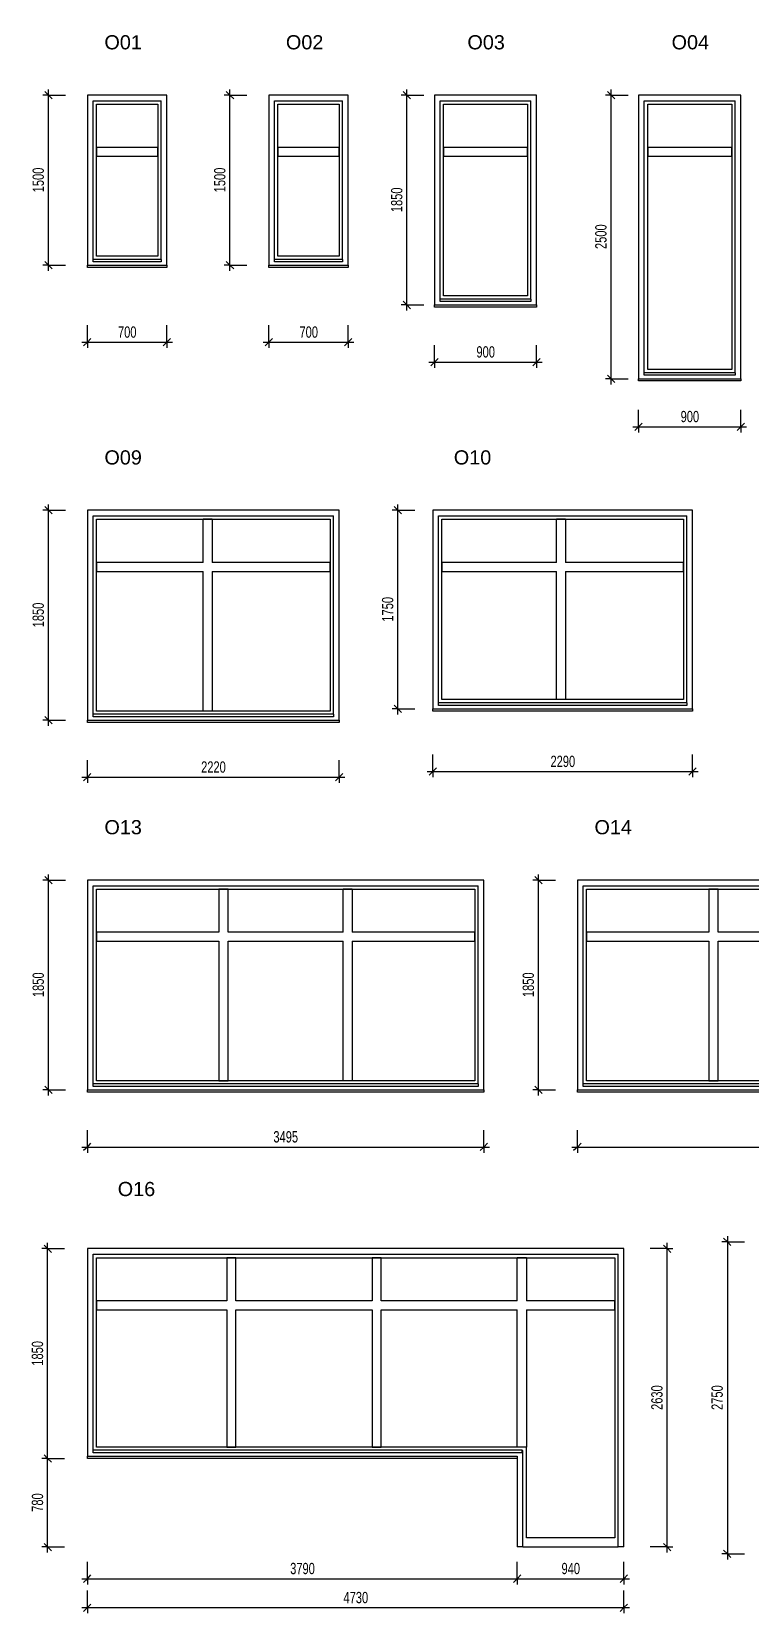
# Model space of a CAD drawing. Header units: millimetres. Extents: x -816 to 13859, y -8261 to 5684.
# Drawn here: x -816 to 5502, y -8261 to 5684 of the extents above; entities that cross this region are included whole.
import ezdxf

# ---------------------------------------------------------------- set-up
doc = ezdxf.new("R2010")
doc.units = ezdxf.units.MM
for name, color, linetype, lineweight in [('A-ANNO-DIMS', 211, 'Continuous', 9), ('A-ANNO-DIMS-50', 211, 'Continuous', 9), ('A-GENM', 13, 'Continuous', 13), ('A-GLAZ', 151, 'Continuous', 13), ('G-ANNO-TEXT', 231, 'Continuous', 9), ('Q-SPCQ', 91, 'Continuous', 13)]:
    doc.layers.add(name, color=color, linetype=linetype, lineweight=lineweight)
doc.styles.add('Arial', font='arial.ttf', dxfattribs={"width": 0.7, "height": 100})
doc.styles.add('Arial_1', font='arial.ttf', dxfattribs={"height": 125})
doc.dimstyles.new('Vnitřní_-_průhledné', dxfattribs={"dimscale": 304.8, "dimtxt": 102.02594, "dimasz": 0.213255, "dimexe": 0.164042, "dimexo": 0.0625, "dimgap": 0.032808, "dimtad": 1, "dimdec": 0, "dimrnd": 5, "dimzin": 0, "dimdsep": 46, "dimtxsty": 'Arial', "dimblk1": 'OBLIQUE', "dimblk2": 'OBLIQUE', "dimsah": 1, "dimcen": 0.09, "dimdle": 0.164042, "dimazin": 0, "dimtfac": 1, "dimtdec": 4, "dimtix": 1, "dimtmove": 0, "dimatfit": 3, "dimfxl": 0.492126, "dimfxlon": 1, "dimtvp": 1, "dimtolj": 1, "dimtzin": 0, "dimarcsym": 2})

# ---------------------------------------------------------------- blocks, each defined once
blk = doc.blocks.new('Family - ___-1861283-Legenda oken')
at = {"layer": 'A-GENM'}
for p, q in [((-325, 3604), (-325, 3624)), ((375, 3604), (-325, 3604)), ((375, 3624), (375, 3604))]:
    blk.add_line(p, q, dxfattribs=at)
at = {"layer": 'A-GLAZ'}
for p, q in [((375, 5124), (-325, 5124)), ((-325, 5124), (-325, 3624)), ((-275, 3676), (-275, 5074)), ((-275, 5074), (325, 5074)), ((-245, 3704), (-245, 5044)), ((-245, 5044), (295, 5044)), ((295, 5044), (295, 3704)), ((325, 3676), (325, 5074)), ((375, 3624), (375, 5124)), ((-245, 4664), (295, 4664)), ((-245, 4664), (-245, 4584)), ((295, 4584), (295, 4664)), ((295, 4584), (-245, 4584)), ((295, 3704), (-245, 3704)), ((-325, 3624), (375, 3624))]:
    blk.add_line(p, q, dxfattribs=at)
at = {"layer": 'Q-SPCQ'}
for p, q in [((-275, 3654), (-275, 3676)), ((325, 3676), (-275, 3676)), ((325, 3654), (-275, 3654)), ((325, 3676), (325, 3654))]:
    blk.add_line(p, q, dxfattribs=at)
blk = doc.blocks.new('Family - ___-1861342-Legenda oken')
at = {"layer": 'A-GENM'}
for p, q in [((1275, 3604), (1275, 3624)), ((1975, 3604), (1275, 3604)), ((1975, 3624), (1975, 3604))]:
    blk.add_line(p, q, dxfattribs=at)
at = {"layer": 'A-GLAZ'}
for p, q in [((1975, 5124), (1275, 5124)), ((1275, 5124), (1275, 3624)), ((1325, 3676), (1325, 5074)), ((1325, 5074), (1925, 5074)), ((1355, 3704), (1355, 5044)), ((1355, 5044), (1895, 5044)), ((1895, 5044), (1895, 3704)), ((1925, 3676), (1925, 5074)), ((1975, 3624), (1975, 5124)), ((1355, 4664), (1895, 4664)), ((1355, 4664), (1355, 4584)), ((1895, 4584), (1895, 4664)), ((1895, 4584), (1355, 4584)), ((1895, 3704), (1355, 3704)), ((1275, 3624), (1975, 3624))]:
    blk.add_line(p, q, dxfattribs=at)
at = {"layer": 'Q-SPCQ'}
for p, q in [((1325, 3654), (1325, 3676)), ((1925, 3676), (1325, 3676)), ((1925, 3654), (1325, 3654)), ((1925, 3676), (1925, 3654))]:
    blk.add_line(p, q, dxfattribs=at)
blk = doc.blocks.new('Family - ___-1861362-Legenda oken')
at = {"layer": 'A-GENM'}
for p, q in [((2735, 3254), (2735, 3274)), ((3635, 3254), (2735, 3254)), ((3635, 3274), (3635, 3254))]:
    blk.add_line(p, q, dxfattribs=at)
at = {"layer": 'A-GLAZ'}
for p, q in [((3635, 5124), (2735, 5124)), ((2735, 5124), (2735, 3274)), ((2785, 3326), (2785, 5074)), ((2785, 5074), (3585, 5074)), ((2815, 3354), (2815, 5044)), ((2815, 5044), (3555, 5044)), ((3555, 5044), (3555, 3354)), ((3585, 3326), (3585, 5074)), ((3635, 3274), (3635, 5124)), ((2815, 4664), (3555, 4664)), ((2815, 4664), (2815, 4584)), ((3555, 4584), (3555, 4664)), ((3555, 4584), (2815, 4584)), ((3555, 3354), (2815, 3354)), ((2735, 3274), (3635, 3274))]:
    blk.add_line(p, q, dxfattribs=at)
at = {"layer": 'Q-SPCQ'}
for p, q in [((2785, 3304), (2785, 3326)), ((3585, 3326), (2785, 3326)), ((3585, 3304), (2785, 3304)), ((3585, 3326), (3585, 3304))]:
    blk.add_line(p, q, dxfattribs=at)
blk = doc.blocks.new('Family - ___-1861429-Legenda oken')
at = {"layer": 'A-GENM'}
for p, q in [((4535, 2604), (4535, 2624)), ((5435, 2604), (4535, 2604)), ((5435, 2624), (5435, 2604))]:
    blk.add_line(p, q, dxfattribs=at)
at = {"layer": 'A-GLAZ'}
for p, q in [((5435, 5124), (4535, 5124)), ((4535, 5124), (4535, 2624)), ((4585, 2676), (4585, 5074)), ((4585, 5074), (5385, 5074)), ((4615, 2704), (4615, 5044)), ((4615, 5044), (5355, 5044)), ((5355, 5044), (5355, 2704)), ((5385, 2676), (5385, 5074)), ((5435, 2624), (5435, 5124)), ((4615, 4664), (5355, 4664)), ((4615, 4664), (4615, 4584)), ((5355, 4584), (5355, 4664)), ((5355, 4584), (4615, 4584)), ((5355, 2704), (4615, 2704)), ((4535, 2624), (5435, 2624))]:
    blk.add_line(p, q, dxfattribs=at)
at = {"layer": 'Q-SPCQ'}
for p, q in [((4585, 2654), (4585, 2676)), ((5385, 2676), (4585, 2676)), ((5385, 2654), (4585, 2654)), ((5385, 2676), (5385, 2654))]:
    blk.add_line(p, q, dxfattribs=at)
blk = doc.blocks.new('Family - ___-1861814-Legenda oken')
at = {"layer": 'A-GENM'}
for p, q in [((-325, -406), (-325, -386)), ((1895, -406), (-325, -406)), ((1895, -386), (1895, -406))]:
    blk.add_line(p, q, dxfattribs=at)
at = {"layer": 'A-GLAZ'}
for p, q in [((1895, 1464), (-325, 1464)), ((-325, 1464), (-325, -386)), ((-275, -334), (-275, 1414)), ((-275, 1414), (1845, 1414)), ((1845, -334), (1845, 1414)), ((1895, -386), (1895, 1464)), ((-245, -306), (-245, 1384)), ((-245, 1384), (1815, 1384)), ((695, 1004), (695, 1384)), ((775, 1384), (695, 1384)), ((775, 1384), (775, 1004)), ((1815, 1384), (1815, -306)), ((695, 1004), (-245, 1004)), ((-245, 1004), (-245, 924)), ((1815, 1004), (775, 1004)), ((1815, 924), (1815, 1004)), ((-245, 924), (695, 924)), ((695, -306), (695, 924)), ((775, 924), (775, -306)), ((775, 924), (1815, 924)), ((-325, -386), (1895, -386)), ((1815, -306), (-245, -306)), ((775, -306), (695, -306))]:
    blk.add_line(p, q, dxfattribs=at)
at = {"layer": 'Q-SPCQ'}
for p, q in [((-275, -356), (-275, -334)), ((1845, -334), (-275, -334)), ((1845, -356), (-275, -356)), ((1845, -334), (1845, -356))]:
    blk.add_line(p, q, dxfattribs=at)
blk = doc.blocks.new('Family - ___-1862198-Legenda oken')
at = {"layer": 'A-GENM'}
for p, q in [((2720, -306), (2720, -286)), ((5010, -306), (2720, -306)), ((5010, -286), (5010, -306))]:
    blk.add_line(p, q, dxfattribs=at)
at = {"layer": 'A-GLAZ'}
for p, q in [((5010, 1464), (2720, 1464)), ((2720, 1464), (2720, -286)), ((2770, -234), (2770, 1414)), ((2770, 1414), (4960, 1414)), ((4960, -234), (4960, 1414)), ((5010, -286), (5010, 1464)), ((2800, -206), (2800, 1384)), ((2800, 1384), (4930, 1384)), ((3810, 1004), (3810, 1384)), ((3890, 1384), (3810, 1384)), ((3890, 1384), (3890, 1004)), ((4930, 1384), (4930, -206)), ((3810, 1004), (2800, 1004)), ((2800, 1004), (2800, 924)), ((4930, 1004), (3890, 1004)), ((4930, 924), (4930, 1004)), ((2800, 924), (3810, 924)), ((3810, -206), (3810, 924)), ((3890, 924), (3890, -206)), ((3890, 924), (4930, 924)), ((4930, -206), (2800, -206)), ((3890, -206), (3810, -206)), ((2720, -286), (5010, -286))]:
    blk.add_line(p, q, dxfattribs=at)
at = {"layer": 'Q-SPCQ'}
for p, q in [((2770, -256), (2770, -234)), ((4960, -234), (2770, -234)), ((4960, -256), (2770, -256)), ((4960, -234), (4960, -256))]:
    blk.add_line(p, q, dxfattribs=at)
blk = doc.blocks.new('Family - ___-1862697-Legenda oken')
at = {"layer": 'A-GENM'}
for p, q in [((-325, -3666), (-325, -3646)), ((3170, -3666), (-325, -3666)), ((3170, -3646), (3170, -3666))]:
    blk.add_line(p, q, dxfattribs=at)
at = {"layer": 'A-GLAZ'}
for p, q in [((3170, -1796), (-325, -1796)), ((-325, -1796), (-325, -3646)), ((3170, -3646), (3170, -1796)), ((-275, -3594), (-275, -1846)), ((-275, -1846), (3120, -1846)), ((-245, -3566), (-245, -1876)), ((-245, -1876), (3090, -1876)), ((835, -1876), (835, -2256)), ((915, -1876), (835, -1876)), ((915, -2256), (915, -1876)), ((1930, -2256), (1930, -1876)), ((2010, -1876), (1930, -1876)), ((2010, -1876), (2010, -2256)), ((3090, -1876), (3090, -3566)), ((3120, -3594), (3120, -1846)), ((835, -2256), (-245, -2256)), ((-245, -2256), (-245, -2336)), ((-245, -2336), (835, -2336)), ((835, -2336), (835, -3566)), ((1930, -2256), (915, -2256)), ((915, -3566), (915, -2336)), ((915, -2336), (1930, -2336)), ((1930, -3566), (1930, -2336)), ((3090, -2256), (2010, -2256)), ((2010, -2336), (2010, -3566)), ((2010, -2336), (3090, -2336)), ((3090, -2336), (3090, -2256)), ((3090, -3566), (-245, -3566)), ((835, -3566), (915, -3566)), ((2010, -3566), (1930, -3566)), ((-325, -3646), (3170, -3646))]:
    blk.add_line(p, q, dxfattribs=at)
at = {"layer": 'Q-SPCQ'}
for p, q in [((-275, -3616), (-275, -3594)), ((3120, -3594), (-275, -3594)), ((3120, -3616), (-275, -3616)), ((3120, -3594), (3120, -3616))]:
    blk.add_line(p, q, dxfattribs=at)
blk = doc.blocks.new('Family - ___-1862913-Legenda oken')
at = {"layer": 'A-GENM'}
for p, q in [((3995, -3666), (3995, -3646)), ((7490, -3666), (3995, -3666)), ((7490, -3646), (7490, -3666))]:
    blk.add_line(p, q, dxfattribs=at)
at = {"layer": 'A-GLAZ'}
for p, q in [((7490, -1796), (3995, -1796)), ((3995, -1796), (3995, -3646)), ((7490, -3646), (7490, -1796)), ((4045, -3594), (4045, -1846)), ((4045, -1846), (7440, -1846)), ((4075, -3566), (4075, -1876)), ((4075, -1876), (7410, -1876)), ((5155, -1876), (5155, -2256)), ((5235, -1876), (5155, -1876)), ((5235, -2256), (5235, -1876)), ((6250, -2256), (6250, -1876)), ((6330, -1876), (6250, -1876)), ((6330, -1876), (6330, -2256)), ((7410, -1876), (7410, -3566)), ((7440, -3594), (7440, -1846)), ((5155, -2256), (4075, -2256)), ((4075, -2256), (4075, -2336)), ((4075, -2336), (5155, -2336)), ((5155, -2336), (5155, -3566)), ((6250, -2256), (5235, -2256)), ((5235, -3566), (5235, -2336)), ((5235, -2336), (6250, -2336)), ((6250, -3566), (6250, -2336)), ((7410, -2256), (6330, -2256)), ((6330, -2336), (6330, -3566)), ((6330, -2336), (7410, -2336)), ((7410, -2336), (7410, -2256)), ((7410, -3566), (4075, -3566)), ((5155, -3566), (5235, -3566)), ((6330, -3566), (6250, -3566)), ((3995, -3646), (7490, -3646))]:
    blk.add_line(p, q, dxfattribs=at)
at = {"layer": 'Q-SPCQ'}
for p, q in [((4045, -3616), (4045, -3594)), ((7440, -3594), (4045, -3594)), ((7440, -3616), (4045, -3616)), ((7440, -3594), (7440, -3616))]:
    blk.add_line(p, q, dxfattribs=at)
blk = doc.blocks.new('Family - ___-1863286-Legenda oken')
at = {"layer": 'A-GENM'}
for p, q in [((-275, -6846), (-275, -6824)), ((3505, -6824), (-275, -6824)), ((3505, -6824), (3505, -6846)), ((-325, -6896), (-325, -6876)), ((3465, -6896), (-325, -6896)), ((3505, -6846), (-275, -6846))]:
    blk.add_line(p, q, dxfattribs=at)
at = {"layer": 'A-GLAZ'}
for p, q in [((4405, -5046), (-325, -5046)), ((-325, -5046), (-325, -6876)), ((-275, -6824), (-275, -5096)), ((-275, -5096), (4355, -5096)), ((-245, -6796), (-245, -5126)), ((-245, -5126), (4325, -5126)), ((905, -5126), (905, -5506)), ((985, -5126), (905, -5126)), ((985, -5506), (985, -5126)), ((2185, -5126), (2185, -5506)), ((2265, -5126), (2185, -5126)), ((2265, -5506), (2265, -5126)), ((3465, -5506), (3465, -5126)), ((3545, -5126), (3465, -5126)), ((3545, -5126), (3545, -5506)), ((4325, -5126), (4325, -7596)), ((4355, -7676), (4355, -5096)), ((4405, -7676), (4405, -5046)), ((905, -5506), (-245, -5506)), ((-245, -5506), (-245, -5586)), ((2185, -5506), (985, -5506)), ((3465, -5506), (2265, -5506)), ((4325, -5506), (3545, -5506)), ((4325, -5586), (4325, -5506)), ((-245, -5586), (905, -5586)), ((905, -5586), (905, -6796)), ((985, -6796), (985, -5586)), ((985, -5586), (2185, -5586)), ((2185, -5586), (2185, -6796)), ((2265, -6796), (2265, -5586)), ((2265, -5586), (3465, -5586)), ((3465, -6796), (3465, -5586)), ((3545, -5586), (3545, -6796)), ((3545, -5586), (4325, -5586)), ((3545, -6796), (-245, -6796)), ((905, -6796), (985, -6796)), ((2185, -6796), (2265, -6796)), ((3545, -6796), (3465, -6796)), ((3515, -6826), (3505, -6826)), ((3515, -7676), (3515, -6826)), ((3545, -7596), (3545, -6796)), ((-325, -6876), (3465, -6876)), ((3465, -6876), (3465, -7676)), ((4325, -7596), (3545, -7596)), ((3515, -7676), (3465, -7676)), ((3515, -7676), (4355, -7676)), ((4405, -7676), (4355, -7676))]:
    blk.add_line(p, q, dxfattribs=at)
blk = doc.blocks.new('DIMBLOCK1-Legenda oken')
at = {"layer": 'A-ANNO-DIMS-50'}
for p, q in [((-325, 2945), (-325, 3095)), ((375, 2945), (375, 3095)), ((-375, 2945), (425, 2945)), ((-325, 2945), (-325, 2895)), ((375, 2945), (375, 2895))]:
    blk.add_line(p, q, dxfattribs=at)
at = {"layer": 'A-ANNO-DIMS-50', "lineweight": 18}
for p, q in [((-325, 2945), (-358, 2913)), ((-325, 2945), (-293, 2978)), ((375, 2945), (342, 2913)), ((375, 2945), (407, 2978))]:
    blk.add_line(p, q, dxfattribs=at)
at = {"layer": 'A-ANNO-DIMS-50', "color": 0, "insert": (-55, 3085), "char_height": 100, "width": 192.12, "attachment_point": 1, "line_spacing_factor": 0.941778, "style": 'Arial'}
blk.add_mtext('700', dxfattribs=at)
blk = doc.blocks.new('_Oblique')
at = {"color": 0, "linetype": 'ByBlock', "lineweight": -2}
blk.add_line((-0.5, -0.5), (0.5, 0.5), dxfattribs=at)
blk = doc.blocks.new('DIMBLOCK2-Legenda oken')
at = {"layer": 'A-ANNO-DIMS-50'}
for p, q in [((-668, 3574), (-668, 5174)), ((-668, 5124), (-718, 5124)), ((-668, 5124), (-518, 5124)), ((-668, 3624), (-718, 3624)), ((-668, 3624), (-518, 3624))]:
    blk.add_line(p, q, dxfattribs=at)
at = {"layer": 'A-ANNO-DIMS-50', "lineweight": 18}
for p, q in [((-668, 5124), (-700, 5156)), ((-668, 5124), (-635, 5091)), ((-668, 3624), (-700, 3656)), ((-668, 3624), (-635, 3591))]:
    blk.add_line(p, q, dxfattribs=at)
at = {"layer": 'A-ANNO-DIMS-50', "color": 0, "insert": (-808, 4267), "char_height": 100, "width": 256.16, "attachment_point": 1, "rotation": 90, "line_spacing_factor": 0.941778, "style": 'Arial'}
blk.add_mtext('1500', dxfattribs=at)
blk = doc.blocks.new('DIMBLOCK3-Legenda oken')
at = {"layer": 'A-ANNO-DIMS-50'}
for p, q in [((1275, 2945), (1275, 3095)), ((1975, 2945), (1975, 3095)), ((1225, 2945), (2025, 2945)), ((1275, 2945), (1275, 2895)), ((1975, 2945), (1975, 2895))]:
    blk.add_line(p, q, dxfattribs=at)
at = {"layer": 'A-ANNO-DIMS-50', "lineweight": 18}
for p, q in [((1275, 2945), (1242, 2913)), ((1275, 2945), (1307, 2978)), ((1975, 2945), (1942, 2913)), ((1975, 2945), (2007, 2978))]:
    blk.add_line(p, q, dxfattribs=at)
at = {"layer": 'A-ANNO-DIMS-50', "color": 0, "insert": (1545, 3085), "char_height": 100, "width": 192.12, "attachment_point": 1, "line_spacing_factor": 0.941778, "style": 'Arial'}
blk.add_mtext('700', dxfattribs=at)
blk = doc.blocks.new('DIMBLOCK4-Legenda oken')
at = {"layer": 'A-ANNO-DIMS-50'}
for p, q in [((932, 3574), (932, 5174)), ((932, 5124), (882, 5124)), ((932, 5124), (1082, 5124)), ((932, 3624), (882, 3624)), ((932, 3624), (1082, 3624))]:
    blk.add_line(p, q, dxfattribs=at)
at = {"layer": 'A-ANNO-DIMS-50', "lineweight": 18}
for p, q in [((932, 5124), (900, 5156)), ((932, 5124), (965, 5091)), ((932, 3624), (900, 3656)), ((932, 3624), (965, 3591))]:
    blk.add_line(p, q, dxfattribs=at)
at = {"layer": 'A-ANNO-DIMS-50', "color": 0, "insert": (792, 4267), "char_height": 100, "width": 256.16, "attachment_point": 1, "rotation": 90, "line_spacing_factor": 0.941778, "style": 'Arial'}
blk.add_mtext('1500', dxfattribs=at)
blk = doc.blocks.new('DIMBLOCK5-Legenda oken')
at = {"layer": 'A-ANNO-DIMS-50'}
for p, q in [((2735, 2770), (2735, 2920)), ((3635, 2770), (3635, 2920)), ((2685, 2770), (3685, 2770)), ((2735, 2770), (2735, 2720)), ((3635, 2770), (3635, 2720))]:
    blk.add_line(p, q, dxfattribs=at)
at = {"layer": 'A-ANNO-DIMS-50', "lineweight": 18}
for p, q in [((2735, 2770), (2767, 2803)), ((3635, 2770), (3667, 2803)), ((2735, 2770), (2702, 2738)), ((3635, 2770), (3602, 2738))]:
    blk.add_line(p, q, dxfattribs=at)
at = {"layer": 'A-ANNO-DIMS-50', "color": 0, "insert": (3105, 2910), "char_height": 100, "width": 192.12, "attachment_point": 1, "line_spacing_factor": 0.941778, "style": 'Arial'}
blk.add_mtext('900', dxfattribs=at)
blk = doc.blocks.new('DIMBLOCK6-Legenda oken')
at = {"layer": 'A-ANNO-DIMS-50'}
for p, q in [((2492, 3224), (2492, 5174)), ((2492, 5124), (2442, 5124)), ((2492, 5124), (2642, 5124)), ((2492, 3274), (2442, 3274)), ((2492, 3274), (2642, 3274))]:
    blk.add_line(p, q, dxfattribs=at)
at = {"layer": 'A-ANNO-DIMS-50', "lineweight": 18}
for p, q in [((2492, 5124), (2460, 5156)), ((2492, 5124), (2525, 5091)), ((2492, 3274), (2460, 3306)), ((2492, 3274), (2525, 3241))]:
    blk.add_line(p, q, dxfattribs=at)
at = {"layer": 'A-ANNO-DIMS-50', "color": 0, "insert": (2352, 4092), "char_height": 100, "width": 256.16, "attachment_point": 1, "rotation": 90, "line_spacing_factor": 0.941778, "style": 'Arial'}
blk.add_mtext('1850', dxfattribs=at)
blk = doc.blocks.new('DIMBLOCK7-Legenda oken')
at = {"layer": 'A-ANNO-DIMS-50'}
for p, q in [((4535, 2200), (4535, 2350)), ((5435, 2200), (5435, 2350)), ((4485, 2200), (5485, 2200)), ((4535, 2200), (4535, 2150)), ((5435, 2200), (5435, 2150))]:
    blk.add_line(p, q, dxfattribs=at)
at = {"layer": 'A-ANNO-DIMS-50', "lineweight": 18}
for p, q in [((4535, 2200), (4567, 2233)), ((5435, 2200), (5467, 2233)), ((4535, 2200), (4502, 2168)), ((5435, 2200), (5402, 2168))]:
    blk.add_line(p, q, dxfattribs=at)
at = {"layer": 'A-ANNO-DIMS-50', "color": 0, "insert": (4905, 2340), "char_height": 100, "width": 192.12, "attachment_point": 1, "line_spacing_factor": 0.941778, "style": 'Arial'}
blk.add_mtext('900', dxfattribs=at)
blk = doc.blocks.new('DIMBLOCK8-Legenda oken')
at = {"layer": 'A-ANNO-DIMS-50'}
for p, q in [((4292, 2574), (4292, 5174)), ((4292, 5124), (4242, 5124)), ((4292, 5124), (4442, 5124)), ((4292, 2624), (4242, 2624)), ((4292, 2624), (4442, 2624))]:
    blk.add_line(p, q, dxfattribs=at)
at = {"layer": 'A-ANNO-DIMS-50', "lineweight": 18}
for p, q in [((4292, 5124), (4260, 5156)), ((4292, 5124), (4325, 5091)), ((4292, 2624), (4260, 2656)), ((4292, 2624), (4325, 2591))]:
    blk.add_line(p, q, dxfattribs=at)
at = {"layer": 'A-ANNO-DIMS-50', "color": 0, "insert": (4152, 3767), "char_height": 100, "width": 256.16, "attachment_point": 1, "rotation": 90, "line_spacing_factor": 0.941778, "style": 'Arial'}
blk.add_mtext('2500', dxfattribs=at)
blk = doc.blocks.new('DIMBLOCK16-Legenda oken')
at = {"layer": 'A-ANNO-DIMS-50'}
for p, q in [((-325, -890), (-325, -740)), ((1895, -890), (1895, -740)), ((-375, -890), (1945, -890)), ((-325, -890), (-325, -940)), ((1895, -890), (1895, -940))]:
    blk.add_line(p, q, dxfattribs=at)
at = {"layer": 'A-ANNO-DIMS-50', "lineweight": 18}
for p, q in [((-325, -890), (-358, -922)), ((-325, -890), (-293, -857)), ((1895, -890), (1862, -922)), ((1895, -890), (1927, -857))]:
    blk.add_line(p, q, dxfattribs=at)
at = {"layer": 'A-ANNO-DIMS-50', "color": 0, "insert": (678, -750), "char_height": 100, "width": 256.16, "attachment_point": 1, "line_spacing_factor": 0.941778, "style": 'Arial'}
blk.add_mtext('2220', dxfattribs=at)
blk = doc.blocks.new('DIMBLOCK17-Legenda oken')
at = {"layer": 'A-ANNO-DIMS-50'}
for p, q in [((-668, 1464), (-718, 1464)), ((-668, -436), (-668, 1514)), ((-668, 1464), (-518, 1464)), ((-668, -386), (-718, -386)), ((-668, -386), (-518, -386))]:
    blk.add_line(p, q, dxfattribs=at)
at = {"layer": 'A-ANNO-DIMS-50', "lineweight": 18}
for p, q in [((-668, 1464), (-700, 1496)), ((-668, 1464), (-635, 1431)), ((-668, -386), (-700, -354)), ((-668, -386), (-635, -419))]:
    blk.add_line(p, q, dxfattribs=at)
at = {"layer": 'A-ANNO-DIMS-50', "color": 0, "insert": (-808, 432), "char_height": 100, "width": 256.16, "attachment_point": 1, "rotation": 90, "line_spacing_factor": 0.941778, "style": 'Arial'}
blk.add_mtext('1850', dxfattribs=at)
blk = doc.blocks.new('DIMBLOCK18-Legenda oken')
at = {"layer": 'A-ANNO-DIMS-50'}
for p, q in [((2720, -840), (2720, -690)), ((5010, -840), (5010, -690)), ((2670, -840), (5060, -840)), ((2720, -840), (2720, -890)), ((5010, -840), (5010, -890))]:
    blk.add_line(p, q, dxfattribs=at)
at = {"layer": 'A-ANNO-DIMS-50', "lineweight": 18}
for p, q in [((2720, -840), (2752, -807)), ((5010, -840), (5042, -807)), ((2720, -840), (2687, -872)), ((5010, -840), (4977, -872))]:
    blk.add_line(p, q, dxfattribs=at)
at = {"layer": 'A-ANNO-DIMS-50', "color": 0, "insert": (3758, -700), "char_height": 100, "width": 256.16, "attachment_point": 1, "line_spacing_factor": 0.941778, "style": 'Arial'}
blk.add_mtext('2290', dxfattribs=at)
blk = doc.blocks.new('DIMBLOCK19-Legenda oken')
at = {"layer": 'A-ANNO-DIMS-50'}
for p, q in [((2412, 1464), (2362, 1464)), ((2412, -336), (2412, 1514)), ((2412, 1464), (2562, 1464)), ((2412, -286), (2362, -286)), ((2412, -286), (2562, -286))]:
    blk.add_line(p, q, dxfattribs=at)
at = {"layer": 'A-ANNO-DIMS-50', "lineweight": 18}
for p, q in [((2412, 1464), (2380, 1496)), ((2412, 1464), (2445, 1431)), ((2412, -286), (2380, -254)), ((2412, -286), (2445, -319))]:
    blk.add_line(p, q, dxfattribs=at)
at = {"layer": 'A-ANNO-DIMS-50', "color": 0, "insert": (2272, 482), "char_height": 100, "width": 256.16, "attachment_point": 1, "rotation": 90, "line_spacing_factor": 0.941778, "style": 'Arial'}
blk.add_mtext('1750', dxfattribs=at)
blk = doc.blocks.new('DIMBLOCK24-Legenda oken')
at = {"layer": 'A-ANNO-DIMS-50'}
for p, q in [((-325, -4150), (-325, -4000)), ((3170, -4150), (3170, -4000)), ((-375, -4150), (3220, -4150)), ((-325, -4150), (-325, -4200)), ((3170, -4150), (3170, -4200))]:
    blk.add_line(p, q, dxfattribs=at)
at = {"layer": 'A-ANNO-DIMS-50', "lineweight": 18}
for p, q in [((-325, -4150), (-358, -4182)), ((-325, -4150), (-293, -4117)), ((3170, -4150), (3137, -4182)), ((3170, -4150), (3202, -4117))]:
    blk.add_line(p, q, dxfattribs=at)
at = {"layer": 'A-ANNO-DIMS-50', "color": 0, "insert": (1315, -4010), "char_height": 100, "width": 256.16, "attachment_point": 1, "line_spacing_factor": 0.941778, "style": 'Arial'}
blk.add_mtext('3495', dxfattribs=at)
blk = doc.blocks.new('DIMBLOCK25-Legenda oken')
at = {"layer": 'A-ANNO-DIMS-50'}
for p, q in [((-668, -1796), (-718, -1796)), ((-668, -3696), (-668, -1746)), ((-668, -1796), (-518, -1796)), ((-668, -3646), (-718, -3646)), ((-668, -3646), (-518, -3646))]:
    blk.add_line(p, q, dxfattribs=at)
at = {"layer": 'A-ANNO-DIMS-50', "lineweight": 18}
for p, q in [((-668, -1796), (-700, -1764)), ((-668, -1796), (-635, -1829)), ((-668, -3646), (-700, -3614)), ((-668, -3646), (-635, -3679))]:
    blk.add_line(p, q, dxfattribs=at)
at = {"layer": 'A-ANNO-DIMS-50', "color": 0, "insert": (-808, -2828), "char_height": 100, "width": 256.16, "attachment_point": 1, "rotation": 90, "line_spacing_factor": 0.941778, "style": 'Arial'}
blk.add_mtext('1850', dxfattribs=at)
blk = doc.blocks.new('DIMBLOCK26-Legenda oken')
at = {"layer": 'A-ANNO-DIMS-50'}
for p, q in [((3995, -4150), (3995, -4000)), ((7490, -4150), (7490, -4000)), ((3945, -4150), (7540, -4150)), ((3995, -4150), (3995, -4200)), ((7490, -4150), (7490, -4200))]:
    blk.add_line(p, q, dxfattribs=at)
at = {"layer": 'A-ANNO-DIMS-50', "lineweight": 18}
for p, q in [((3995, -4150), (3962, -4182)), ((3995, -4150), (4027, -4117)), ((7490, -4150), (7457, -4182)), ((7490, -4150), (7522, -4117))]:
    blk.add_line(p, q, dxfattribs=at)
at = {"layer": 'A-ANNO-DIMS-50', "color": 0, "insert": (5635, -4010), "char_height": 100, "width": 256.16, "attachment_point": 1, "line_spacing_factor": 0.941778, "style": 'Arial'}
blk.add_mtext('3495', dxfattribs=at)
blk = doc.blocks.new('DIMBLOCK27-Legenda oken')
at = {"layer": 'A-ANNO-DIMS-50'}
for p, q in [((3652, -1796), (3602, -1796)), ((3652, -3696), (3652, -1746)), ((3652, -1796), (3802, -1796)), ((3652, -3646), (3602, -3646)), ((3652, -3646), (3802, -3646))]:
    blk.add_line(p, q, dxfattribs=at)
at = {"layer": 'A-ANNO-DIMS-50', "lineweight": 18}
for p, q in [((3652, -1796), (3620, -1764)), ((3652, -1796), (3685, -1829)), ((3652, -3646), (3620, -3614)), ((3652, -3646), (3685, -3679))]:
    blk.add_line(p, q, dxfattribs=at)
at = {"layer": 'A-ANNO-DIMS-50', "color": 0, "insert": (3512, -2828), "char_height": 100, "width": 256.16, "attachment_point": 1, "rotation": 90, "line_spacing_factor": 0.941778, "style": 'Arial'}
blk.add_mtext('1850', dxfattribs=at)
blk = doc.blocks.new('DIMBLOCK34-Legenda oken')
at = {"layer": 'A-ANNO-DIMS-50'}
for p, q in [((-325, -7956), (-325, -7806)), ((3465, -7956), (3465, -7806)), ((-375, -7956), (3465, -7956)), ((-325, -7956), (-325, -8006)), ((3465, -7956), (3465, -8006))]:
    blk.add_line(p, q, dxfattribs=at)
at = {"layer": 'A-ANNO-DIMS-50', "lineweight": 18}
for p, q in [((-325, -7956), (-293, -7923)), ((3465, -7956), (3497, -7923)), ((-325, -7956), (-358, -7988)), ((3465, -7956), (3432, -7988))]:
    blk.add_line(p, q, dxfattribs=at)
at = {"layer": 'A-ANNO-DIMS-50', "color": 0, "insert": (1463, -7816), "char_height": 100, "width": 256.16, "attachment_point": 1, "line_spacing_factor": 0.941778, "style": 'Arial'}
blk.add_mtext('3790', dxfattribs=at)
blk = doc.blocks.new('DIMBLOCK35-Legenda oken')
at = {"layer": 'A-ANNO-DIMS-50'}
for p, q in [((3465, -7956), (3465, -7806)), ((4405, -7956), (4405, -7806)), ((3465, -7956), (4455, -7956)), ((3465, -7956), (3465, -8006)), ((4405, -7956), (4405, -8006))]:
    blk.add_line(p, q, dxfattribs=at)
at = {"layer": 'A-ANNO-DIMS-50', "lineweight": 18}
for p, q in [((3465, -7956), (3497, -7923)), ((4405, -7956), (4437, -7923)), ((3465, -7956), (3432, -7988)), ((4405, -7956), (4372, -7988))]:
    blk.add_line(p, q, dxfattribs=at)
at = {"layer": 'A-ANNO-DIMS-50', "color": 0, "insert": (3855, -7816), "char_height": 100, "width": 192.12, "attachment_point": 1, "line_spacing_factor": 0.941778, "style": 'Arial'}
blk.add_mtext('940', dxfattribs=at)
blk = doc.blocks.new('DIMBLOCK36-Legenda oken')
at = {"layer": 'A-ANNO-DIMS-50'}
for p, q in [((-325, -8211), (-325, -8061)), ((4405, -8211), (4405, -8061)), ((-375, -8211), (4455, -8211)), ((-325, -8211), (-325, -8261)), ((4405, -8211), (4405, -8261))]:
    blk.add_line(p, q, dxfattribs=at)
at = {"layer": 'A-ANNO-DIMS-50', "lineweight": 18}
for p, q in [((-325, -8211), (-358, -8244)), ((-325, -8211), (-293, -8179)), ((4405, -8211), (4372, -8244)), ((4405, -8211), (4437, -8179))]:
    blk.add_line(p, q, dxfattribs=at)
at = {"layer": 'A-ANNO-DIMS-50', "color": 0, "insert": (1933, -8072), "char_height": 100, "width": 256.16, "attachment_point": 1, "line_spacing_factor": 0.941778, "style": 'Arial'}
blk.add_mtext('4730', dxfattribs=at)
blk = doc.blocks.new('DIMBLOCK37-Legenda oken')
at = {"layer": 'A-ANNO-DIMS-50'}
for p, q in [((-675, -6896), (-725, -6896)), ((-675, -7726), (-675, -6896)), ((-675, -6896), (-525, -6896)), ((-675, -7676), (-725, -7676)), ((-675, -7676), (-525, -7676))]:
    blk.add_line(p, q, dxfattribs=at)
at = {"layer": 'A-ANNO-DIMS-50', "lineweight": 18}
for p, q in [((-675, -6896), (-707, -6864)), ((-675, -6896), (-642, -6929)), ((-675, -7676), (-707, -7644)), ((-675, -7676), (-642, -7709))]:
    blk.add_line(p, q, dxfattribs=at)
at = {"layer": 'A-ANNO-DIMS-50', "color": 0, "insert": (-815, -7366), "char_height": 100, "width": 192.12, "attachment_point": 1, "rotation": 90, "line_spacing_factor": 0.941778, "style": 'Arial'}
blk.add_mtext('780', dxfattribs=at)
blk = doc.blocks.new('DIMBLOCK38-Legenda oken')
at = {"layer": 'A-ANNO-DIMS-50', "lineweight": 18}
for p, q in [((-675, -5046), (-707, -5014)), ((-675, -5046), (-642, -5079)), ((-675, -6896), (-707, -6864)), ((-675, -6896), (-642, -6929))]:
    blk.add_line(p, q, dxfattribs=at)
at = {"layer": 'A-ANNO-DIMS-50'}
for p, q in [((-675, -6896), (-675, -4996)), ((-675, -5046), (-725, -5046)), ((-675, -5046), (-525, -5046)), ((-675, -6896), (-725, -6896)), ((-675, -6896), (-525, -6896))]:
    blk.add_line(p, q, dxfattribs=at)
at = {"layer": 'A-ANNO-DIMS-50', "color": 0, "insert": (-815, -6078), "char_height": 100, "width": 256.16, "attachment_point": 1, "rotation": 90, "line_spacing_factor": 0.941778, "style": 'Arial'}
blk.add_mtext('1850', dxfattribs=at)
blk = doc.blocks.new('DIMBLOCK39-Legenda oken')
at = {"layer": 'A-ANNO-DIMS-50', "lineweight": 18}
for p, q in [((4786, -5046), (4753, -5014)), ((4786, -5046), (4818, -5079)), ((4786, -7676), (4753, -7644)), ((4786, -7676), (4818, -7709))]:
    blk.add_line(p, q, dxfattribs=at)
at = {"layer": 'A-ANNO-DIMS-50'}
for p, q in [((4786, -7726), (4786, -4996)), ((4786, -5046), (4636, -5046)), ((4786, -5046), (4836, -5046)), ((4786, -7676), (4636, -7676)), ((4786, -7676), (4836, -7676))]:
    blk.add_line(p, q, dxfattribs=at)
at = {"layer": 'A-ANNO-DIMS-50', "color": 0, "insert": (4646, -6468), "char_height": 100, "width": 256.16, "attachment_point": 1, "rotation": 90, "line_spacing_factor": 0.941778, "style": 'Arial'}
blk.add_mtext('2630', dxfattribs=at)
blk = doc.blocks.new('DIMBLOCK40-Legenda oken')
at = {"layer": 'A-ANNO-DIMS-50'}
for p, q in [((5317, -4986), (5267, -4986)), ((5317, -4936), (5317, -7786)), ((5317, -4986), (5467, -4986)), ((5317, -7736), (5267, -7736)), ((5317, -7736), (5467, -7736))]:
    blk.add_line(p, q, dxfattribs=at)
at = {"layer": 'A-ANNO-DIMS-50', "lineweight": 18}
for p, q in [((5317, -4986), (5284, -4954)), ((5317, -4986), (5349, -5019)), ((5317, -7736), (5284, -7704)), ((5317, -7736), (5349, -7769))]:
    blk.add_line(p, q, dxfattribs=at)
at = {"layer": 'A-ANNO-DIMS-50', "color": 0, "insert": (5177, -6468), "char_height": 100, "width": 256.16, "attachment_point": 1, "rotation": 90, "line_spacing_factor": 0.941778, "style": 'Arial'}
blk.add_mtext('2750', dxfattribs=at)

msp = doc.modelspace()

# ---------------------------------------------------------------- block references
at = {"layer": 'A-GLAZ'}
for name in ['Family - ___-1861283-Legenda oken', 'Family - ___-1861342-Legenda oken', 'Family - ___-1861362-Legenda oken', 'Family - ___-1861429-Legenda oken', 'Family - ___-1861814-Legenda oken', 'Family - ___-1862198-Legenda oken', 'Family - ___-1862697-Legenda oken', 'Family - ___-1862913-Legenda oken', 'Family - ___-1863286-Legenda oken']:
    msp.add_blockref(name, (0, 0), dxfattribs=at)

# ---------------------------------------------------------------- texts
at = {"layer": 'G-ANNO-TEXT', "color": 7, "char_height": 125, "width": 396.835, "attachment_point": 1, "style": 'Arial_1', "bg_fill": 3, "box_fill_scale": 1.25, "bg_fill_color": 256, "bg_fill_true_color": 13158600, "bg_fill_transparency": 0}
for s, insert in [('O01', (-174.5, 5652.3)), ('O02', (1425.5, 5652.3)), ('O03', (3025.5, 5652.3)), ('O04', (4825.5, 5652.3)), ('O09', (-174.5, 1992.3)), ('O10', (2905.5, 1992.3)), ('O13', (-174.5, -1267.7)), ('O14', (4145.5, -1267.7)), ('O16', (-57, -4457.7))]:
    msp.add_mtext(s, dxfattribs=dict(at, insert=insert))

# ---------------------------------------------------------------- dimensions: what is measured, and where the dimension line sits
at = {"layer": 'A-ANNO-DIMS'}
for base, p1, p2, override, picture, middle in [((-667.9, 5123.6), (-517.9, 3623.6), (-517.9, 5123.6), {"dimpost": '<>', "dimfxl": 1500}, 'DIMBLOCK2-Legenda oken', (-728.9, 4373.6)), ((932.1, 5123.6), (1082.1, 3623.6), (1082.1, 5123.6), {"dimpost": '<>', "dimfxl": 1500}, 'DIMBLOCK4-Legenda oken', (871.1, 4373.6)), ((2492.1, 5123.6), (2642.1, 3273.6), (2642.1, 5123.6), {"dimpost": '<>', "dimfxl": 1850}, 'DIMBLOCK6-Legenda oken', (2431.1, 4198.6)), ((4292.1, 5123.6), (4442.1, 2623.6), (4442.1, 5123.6), {"dimpost": '<>', "dimfxl": 2500}, 'DIMBLOCK8-Legenda oken', (4231.1, 3873.6)), ((-667.9, 1463.6), (-517.9, -386.4), (-517.9, 1463.6), {"dimpost": '<>', "dimfxl": 1850}, 'DIMBLOCK17-Legenda oken', (-728.9, 538.6)), ((2412.1, 1463.6), (2562.1, -286.4), (2562.1, 1463.6), {"dimpost": '<>', "dimfxl": 1750}, 'DIMBLOCK19-Legenda oken', (2351.1, 588.6)), ((-667.9, -1796.4), (-517.9, -3646.4), (-517.9, -1796.4), {"dimpost": '<>', "dimfxl": 1850}, 'DIMBLOCK25-Legenda oken', (-728.9, -2721.4)), ((3652.1, -1796.4), (3802.1, -3646.4), (3802.1, -1796.4), {"dimpost": '<>', "dimfxl": 1850}, 'DIMBLOCK27-Legenda oken', (3591.1, -2721.4)), ((-674.8, -5046.4), (-524.8, -6896.4), (-524.8, -5046.4), {"dimpost": '<>', "dimfxl": 1850}, 'DIMBLOCK38-Legenda oken', (-735.9, -5971.4)), ((4785.7, -5046.4), (4635.7, -7676.4), (4635.7, -5046.4), {"dimpost": '<>', "dimfxl": 2630}, 'DIMBLOCK39-Legenda oken', (4724.6, -6361.4)), ((5316.7, -7736.4), (5466.7, -4986.4), (5466.7, -7736.4), {"dimpost": '<>', "dimfxl": 2750}, 'DIMBLOCK40-Legenda oken', (5255.6, -6361.4)), ((-674.8, -6896.4), (-524.8, -7676.4), (-524.8, -6896.4), {"dimpost": '<>', "dimfxl": 780}, 'DIMBLOCK37-Legenda oken', (-735.9, -7286.4))]:
    dim = msp.add_linear_dim(base=base, p1=p1, p2=p2, angle=90, dimstyle='Vnitřní_-_průhledné', override=override, dxfattribs=at)
    dim.commit()
    dim.dimension.update_dxf_attribs({"geometry": picture, "text_midpoint": middle})
for base, p1, p2, override, picture, middle in [((374.7, 2945.3), (-325.3, 3095.3), (374.7, 3095.3), {"dimpost": '<>', "dimfxl": 700}, 'DIMBLOCK1-Legenda oken', (24.7, 3006.4)), ((1974.7, 2945.3), (1274.7, 3095.3), (1974.7, 3095.3), {"dimpost": '<>', "dimfxl": 700}, 'DIMBLOCK3-Legenda oken', (1624.7, 3006.4)), ((3634.7, 2770.3), (2734.7, 2920.3), (3634.7, 2920.3), {"dimpost": '<>', "dimfxl": 900}, 'DIMBLOCK5-Legenda oken', (3184.7, 2831.4)), ((5434.7, 2200.3), (4534.7, 2350.3), (5434.7, 2350.3), {"dimpost": '<>', "dimfxl": 900}, 'DIMBLOCK7-Legenda oken', (4984.7, 2261.4)), ((5009.7, -839.7), (2719.7, -689.7), (5009.7, -689.7), {"dimpost": '<>', "dimfxl": 2290}, 'DIMBLOCK18-Legenda oken', (3864.7, -778.6)), ((1894.7, -889.7), (-325.3, -739.7), (1894.7, -739.7), {"dimpost": '<>', "dimfxl": 2220}, 'DIMBLOCK16-Legenda oken', (784.7, -828.6)), ((3169.7, -4149.7), (-325.3, -3999.7), (3169.7, -3999.7), {"dimpost": '<>', "dimfxl": 3495}, 'DIMBLOCK24-Legenda oken', (1422.2, -4088.6)), ((7489.7, -4149.7), (3994.7, -3999.7), (7489.7, -3999.7), {"dimpost": '<>', "dimfxl": 3495}, 'DIMBLOCK26-Legenda oken', (5742.2, -4088.6)), ((3464.7, -7955.7), (-325.3, -7805.7), (3464.7, -7805.7), {"dimpost": '<>', "dimfxl": 3790}, 'DIMBLOCK34-Legenda oken', (1569.7, -7894.6)), ((4404.7, -7955.7), (3464.7, -7805.7), (4404.7, -7805.7), {"dimpost": '<>', "dimfxl": 940}, 'DIMBLOCK35-Legenda oken', (3934.7, -7894.6)), ((4404.7, -8211.4), (-325.3, -8061.4), (4404.7, -8061.4), {"dimpost": '<>', "dimfxl": 4730}, 'DIMBLOCK36-Legenda oken', (2039.7, -8150.3))]:
    dim = msp.add_linear_dim(base=base, p1=p1, p2=p2, dimstyle='Vnitřní_-_průhledné', override=override, dxfattribs=at)
    dim.commit()
    dim.dimension.update_dxf_attribs({"geometry": picture, "text_midpoint": middle})

doc.saveas('drawing.dxf')
